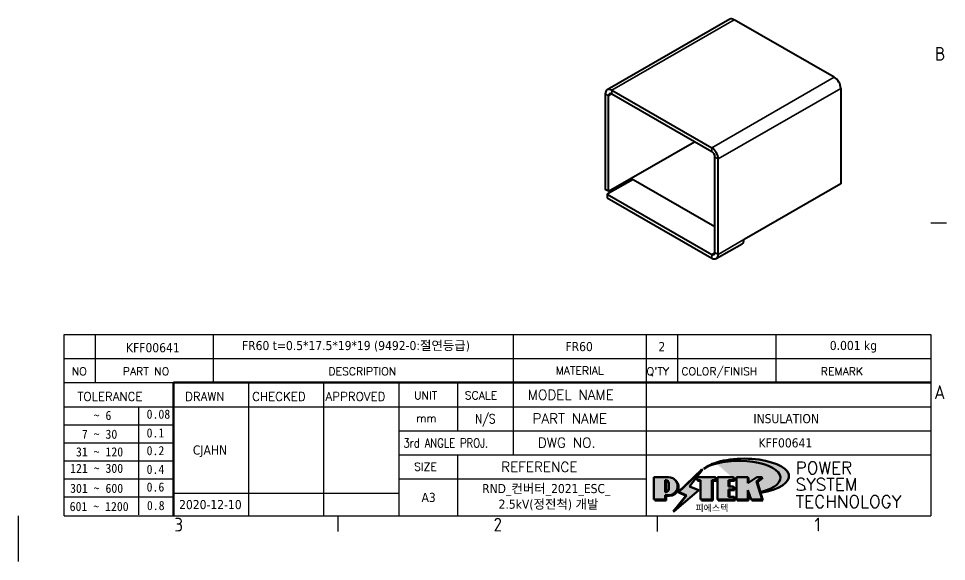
# Model space of a CAD drawing. Header units: millimetres. Extents: x 0 to 84, y 0 to 59.4.
# Drawn here: x 42 to 82.68, y 0 to 23.82 of the extents above; entities that cross this region are included whole.
import ezdxf
from ezdxf.enums import TextEntityAlignment as Align

# ---------------------------------------------------------------- set-up
doc = ezdxf.new("R2010")
doc.units = ezdxf.units.MM
doc.header["$LTSCALE"] = 0.2
doc.layers.get('0').update_dxf_attribs({"color": 3, "lineweight": 25})
for name, color, linetype, lineweight in [('가시적인 것(ISO)', 3, 'Continuous', 40), ('가시적인 좁은 것(ISO)', 3, 'Continuous', 35), ('경계(ISO)', 7, 'Continuous', 25), ('제목(ISO)', 5, 'Continuous', 50), ('해치(ISO)', 7, 'Continuous', 18)]:
    doc.layers.add(name, color=color, linetype=linetype, lineweight=lineweight)
doc.styles.add('HAN_291', font='')
doc.styles.add('HAN_370', font='', dxfattribs={"width": 2})
doc.styles.add('RC_284', font='ROMANC.shx')
doc.styles.add('RC_287', font='ROMANC.shx')
doc.styles.add('RC_292', font='ROMANC.shx')
doc.styles.add('ROMANT_294', font='romant.shx')
doc.styles.add('문자 텍스트_PSTEK_POSCO', font='isocp.shx')
doc.styles.add('텍스트 스타일198', font='tahoma.ttf')
doc.styles.add('텍스트 스타일333', font='ROMANC.shx', dxfattribs={"width": 0.800000011920929})
doc.styles.get('HAN_291').set_extended_font_data('GulimChe')
doc.styles.get('HAN_370').set_extended_font_data('GulimChe')

# ---------------------------------------------------------------- blocks, each defined once
blk = doc.blocks.new('경계 Default Border')
at = {"layer": '경계(ISO)'}
for p, q in [((410, 74.25000190734863), (413.4000015258789, 74.25000190734863)), ((280, 10), (280, 6.599999666213989)), ((350, 10), (350, 6.599999666213989))]:
    blk.add_line(p, q, dxfattribs=at)
at = {"layer": '경계(ISO)', "flags": 128}
blk.add_lwpolyline([(210, 0), (210, 10)], dxfattribs=at)
at = {"layer": '경계(ISO)', "color": 2, "char_height": 3.00000011920929, "attachment_point": 7, "style": '문자 텍스트_PSTEK_POSCO'}
for s, insert in [('B', (410.878270202895, 109.8463944559917)), ('A', (410.7144008173592, 35.61784856929444)), ('3', (244.1685395229535, 6.57139439638704)), ('2', (314.127739416884, 6.57139439638704)), ('1', (384.4860661041481, 6.59999988079071))]:
    blk.add_mtext(s, dxfattribs=dict(at, insert=insert))
blk = doc.blocks.new('제목 블록 PSTEK')
for color, points in [(252, [(317.2195697678507, 17.0593801673321), (322.0326348870767, 21.62682475217465), (322.2781991042243, 21.94392121864296), (317.0471853425802, 16.97985676345368), (318.7512090904202, 16.1899260703855), (316.0018030350395, 12.71868385740789), (316.3356552234328, 13.00206718743325), (318.9235935156908, 16.2694494742633)]), (5, [(321.6183518841322, 17.4193704504104), (319.5281351041078, 18.24969419629727), (322.4505835294948, 22.02344462252142), (317.2195697678507, 17.0593801673321), (318.9235935156908, 16.2694494742633), (316.1741874603099, 12.79820726128571)]), (1, [(324.4839107253602, 19.60711530335299), (325.2419748254881, 19.60711530335299), (325.2419748254881, 20.25857663940324), (321.2266040451076, 20.25857663940324), (321.2266040451076, 19.60711530335299), (321.9846681452406, 19.60711530335299), (321.9846681452406, 15.3430047401139), (324.4839107253602, 15.3430047401139)]), (252, [(321.9846681452406, 19.60711530335299), (321.4042753185749, 19.60711530335299), (321.4042753185749, 19.45905590879572), (321.9846681452406, 19.45905590879572)]), (252, [(324.6615819988275, 19.45905590879572), (325.4196460989604, 19.45905590879572), (325.4196460989604, 20.11051724484596), (325.2419748254881, 20.11051724484596), (325.2419748254881, 19.60711530335299), (324.4839107253602, 19.60711530335299), (324.4839107253602, 15.3430047401139), (322.1623394187076, 15.3430047401139), (322.1623394187076, 15.19494534555726), (324.6615819988275, 15.19494534555726)]), (1, [(329.2277337269622, 20.25857663940324), (325.65654113025, 20.25857663940324), (325.65654113025, 15.3430047401139), (329.3580259941756, 15.3430047401139), (329.3580259941756, 15.9944660761648), (328.1137701654877, 15.9944660761648), (328.1137701654877, 17.56360607323003), (329.2277337269622, 17.56360607323003), (329.2277337269622, 18.25543873810179), (328.1137701654877, 18.25543873810179), (328.1137701654877, 19.60711530335299), (329.2277337269622, 19.60711530335299)]), (252, [(328.2914414389548, 19.45905590879572), (329.4054050004294, 19.45905590879572), (329.4054050004294, 20.11051724484596), (329.2277337269622, 20.11051724484596), (329.2277337269622, 19.60711530335299), (328.1137701654877, 19.60711530335299), (328.1137701654877, 18.25543873810179), (328.2914414389548, 18.25543873810179)]), (1, [(332.3312149849806, 20.25857663940324), (329.8592894925411, 20.25857663940324), (329.8592894925411, 15.3430047401139), (332.3312149849806, 15.3430047401139), (332.3312149849806, 17.4318630164523), (333.0701931098801, 15.3430047401139), (335.4855464857051, 15.3430047401139), (334.2514536401189, 19.30614745124769), (335.4379594596742, 20.25857663940324), (334.3071782107978, 20.25857663940324), (332.3312149849806, 18.99741471888304)]), (252, [(332.5088862584528, 20.1105172448466), (332.3312149849806, 20.1105172448466), (332.3312149849806, 18.99741471888368), (332.5088862584528, 19.11081371413894)]), (252, [(335.6156307331414, 20.11051724484596), (335.2535118015555, 20.11051724484596), (334.2514536401189, 19.30614745124769), (335.4855464857051, 15.3430047401139), (333.1954852176545, 15.3430047401139), (333.2478643833523, 15.19494534555726), (335.6632177591723, 15.19494534555726), (334.4291249135862, 19.15808805669106)]), (252, [(328.2914414389548, 17.41554667867274), (329.4054050004294, 17.41554667867274), (329.4054050004294, 18.10737934354514), (329.2277337269622, 18.10737934354514), (329.2277337269622, 17.56360607323003), (328.1137701654877, 17.56360607323003), (328.1137701654877, 15.9944660761648), (328.2914414389548, 15.9944660761648)]), (252, [(332.5088862584528, 16.92964231796647), (332.3312149849806, 17.43186301645164), (332.3312149849806, 15.3430047401139), (330.0369607660135, 15.3430047401139), (330.0369607660135, 15.19494534555726), (332.5088862584528, 15.19494534555726)]), (252, [(329.5356972676428, 15.8464066816075), (329.3580259941756, 15.8464066816075), (329.3580259941756, 15.3430047401139), (325.8342124037171, 15.3430047401139), (325.8342124037171, 15.19494534555726), (329.5356972676428, 15.19494534555726)])]:
    blk.add_hatch(color=color).paths.add_polyline_path(points)
h = blk.add_hatch(color=1)
edge = h.paths.add_edge_path(flags=0)
edge.add_line((314.2242174273352, 19.60711530335299), (314.2242174273352, 17.00126995915134))
edge.add_line((314.2242174273352, 17.00126995915134), (314.3485873187598, 17.00126995915134))
edge.add_arc((314.3485873187598, 17.6527312952023), 0.6514613360509371, 270, 360)
edge.add_line((315.0000486548106, 17.6527312952023), (315.0000486548106, 18.95565396730211))
edge.add_arc((314.3485873187598, 18.95565396730212), 0.6514613360508712, 0, 90)
edge.add_line((314.3485873187598, 19.60711530335299), (314.2242174273352, 19.60711530335299))
edge = h.paths.add_edge_path()
edge.add_arc((314.9847713324306, 18.28938669179658), 1.969189947606664, 269.9999999999959, 450)
edge.add_line((314.9847713324306, 20.25857663940318), (311.7664314776902, 20.25857663940324))
edge.add_line((311.7664314776902, 20.25857663940324), (311.7664314776902, 15.3430047401139))
edge.add_line((311.7664314776902, 15.3430047401139), (314.2242174273352, 15.3430047401139))
edge.add_line((314.2242174273352, 15.3430047401139), (314.2242174273352, 16.32019674418991))
edge.add_line((314.2242174273352, 16.32019674418991), (314.9847713324307, 16.32019674418991))
h = blk.add_hatch(color=252)
edge = h.paths.add_edge_path()
edge.add_arc((314.9847713324309, 18.28938669179657), 1.969189947606666, 270, 406.8278729790604)
edge.add_arc((315.1624426058984, 18.1413272972396), 1.969189947606962, -90, 53.560984836317004, ccw=False)
edge.add_line((315.1624426058984, 16.17213734963263), (314.4018887008024, 16.17213734963263))
edge.add_line((314.4018887008024, 16.17213734963263), (314.4018887008024, 15.19494534555726))
edge.add_line((314.4018887008024, 15.19494534555726), (311.9441027511573, 15.19494534555726))
edge.add_line((311.9441027511573, 15.19494534555726), (311.9441027511573, 15.3430047401139))
edge.add_line((311.9441027511573, 15.3430047401139), (314.2242174273352, 15.3430047401139))
edge.add_line((314.2242174273352, 15.3430047401139), (314.2242174273352, 16.32019674418991))
edge.add_line((314.2242174273352, 16.32019674418991), (314.9847713324309, 16.32019674418991))
h = blk.add_hatch(color=252)
edge = h.paths.add_edge_path()
edge.add_line((314.4018887008024, 19.45905590879572), (314.5262585922315, 19.45905590879572))
edge.add_arc((314.5262585922314, 18.80759457274939), 0.6514613360463194, 60.4189348879147, 90.00000000000318, ccw=False)
edge.add_arc((314.3485873187602, 18.95565396730057), 0.6514613360524251, 39.96992292766206, 90.00000000009999)
edge.add_line((314.3485873187591, 19.60711530335307), (314.2242174273352, 19.60711530335298))
edge.add_line((314.2242174273352, 19.60711530335299), (314.2242174273352, 17.00126995915134))
edge.add_line((314.2242174273352, 17.00126995915134), (314.3485873187591, 17.00126995915134))
edge.add_arc((314.3485873187568, 17.652731295233), 0.6514613360816299, 270.0000000002, 274.6930825552478)
edge.add_line((314.4018887008024, 17.0034541317032), (314.4018887008024, 19.45905590879572))
at = {"layer": '해치(ISO)'}
h = blk.add_hatch(color=140, dxfattribs=at)
edge = h.paths.add_edge_path()
edge.add_ellipse((330.3660919371412, 20.15576403068321), major_axis=(9.100907360794343, 0), ratio=0.4069904968023172, start_angle=301.3098473703837, end_angle=507.7436900681698)
edge.add_ellipse((331.5340919371412, 20.4634168429492), major_axis=(-9.82350664112931, 0), ratio=0.3942600559756514, start_angle=111.51207141178469, end_angle=334.47025347086895, ccw=False)
edge.add_line((335.1363447531188, 16.8601935978785), (335.0955236905705, 16.99119398620872))
at = {"color": 180}
for p, q in [((182.475792979055, 11.79100474011392), (182.4757929790549, 51.56524660363496)), ((182.4757929790549, 51.56524660363496), (372.4757929537551, 51.56524660363496)), ((189.2651435055721, 51.56524660363496), (189.2651435055722, 41.00524660363494)), ((215.2152739891528, 41.00524660363494), (215.2152739891528, 51.56524660363496)), ((280.8758854511282, 51.56524660363496), (280.8758854511282, 41.00524660363494)), ((310.0881549537552, 51.56524660363496), (310.0881549537553, 41.00524660363494)), ((316.9044520275131, 51.56524660363496), (316.9044520275127, 41.00524660363494)), ((338.4566026226726, 51.56524660363496), (338.4566026226727, 41.00524660363494)), ((372.4757929537551, 51.56524660363496), (372.4757929537551, 11.79100474011389)), ((182.475792979055, 46.2852466036349), (372.4757929537551, 46.28524660363492)), ((182.475792979055, 41.00524660363493), (206.451475290024, 41.00524660363493)), ((222.9401812389276, 11.79100474011392), (222.9401812389276, 41.00524660363494)), ((239.4288871878316, 11.79100474011392), (239.4288871878316, 41.00524660363494)), ((255.9175931367356, 11.79100474011392), (255.9175931367356, 41.00524660363494)), ((268.6918866058747, 41.00524660363494), (268.6918866058747, 30.44524660363498)), ((280.8758854511282, 41.00524660363494), (280.8758854511282, 25.16524660363502)), ((310.088154953755, 41.00524660363494), (310.088154953755, 11.79100474011392)), ((182.475792979055, 35.72524660363497), (206.451475290024, 35.72524660363497)), ((198.8621818849491, 12.02524660363491), (198.8621818849491, 35.72524660363497)), ((206.451475290024, 35.72524660363497), (372.4757929537551, 35.72524660363497)), ((182.475792979055, 31.77524660363492), (206.451475290024, 31.77524660363492)), ((255.917593136736, 30.44524660363498), (372.4757929537552, 30.44524660363501)), ((182.475792979055, 27.82524660363487), (206.451475290024, 27.82524660363487)), ((255.9175931367359, 25.16524660363502), (372.4757929537552, 25.165246603635)), ((268.6918866058744, 25.16524660363502), (268.6918866058744, 11.79100474011392)), ((182.475792979055, 23.87524660363505), (206.451475290024, 23.87524660363505)), ((182.475792979055, 19.92524660363478), (206.451475290024, 19.92524660363478)), ((255.9175931367359, 19.88524660363481), (310.0881549537553, 19.88524660363481)), ((206.451475290024, 16.74100474011396), (255.9175931367359, 16.74100474011396)), ((182.475792979055, 15.97524660363496), (206.451475290024, 15.97524660363496)), ((182.475792979055, 11.79100474011392), (372.4757929537551, 11.79100474011389))]:
    blk.add_line(p, q, dxfattribs=at)
at = {"color": 7, "lineweight": 50}
for p, q in [((206.4514752900237, 11.79100474011392), (206.4514752900237, 41.00524660363494)), ((206.451475290024, 41.00524660363494), (372.4757929537551, 41.00524660363496))]:
    blk.add_line(p, q, dxfattribs=at)
at = {"color": 7}
for p, q in [((322.2781991042243, 21.94392121864296), (317.0471853425802, 16.97985676345368)), ((322.4505835294948, 22.02344462252142), (317.2195697678507, 17.0593801673321)), ((317.2195697678507, 17.0593801673321), (322.0326348870767, 21.62682475217465)), ((319.5281351041078, 18.24969419629727), (322.4505835294948, 22.02344462252142)), ((322.0326348870767, 21.62682475217465), (322.2781991042243, 21.94392121864296)), ((311.7664314776902, 20.25900474011391), (311.7664314776902, 15.34300474011391)), ((314.9847713324309, 20.25857663940324), (311.7664314776902, 20.25857663940324)), ((314.9847713324309, 20.25857663940324), (311.7664314776902, 20.25857663940324)), ((311.7664314776902, 20.25857663940324), (311.7664314776902, 15.3430047401139)), ((314.2242174273352, 17.00126995915134), (314.2242174273352, 19.60711530335299)), ((314.2242174273352, 19.60711530335299), (314.3485873187591, 19.60711530335299)), ((314.3485873187591, 19.60711530335299), (314.2242174273352, 19.60711530335299)), ((314.2242174273352, 19.60711530335299), (314.2242174273352, 17.00126995915134)), ((314.2242174273352, 17.00126995915134), (314.2242174273352, 19.60711530335299)), ((314.2242174273352, 19.60711530335299), (314.3485873187591, 19.60711530335299)), ((314.4018887008024, 19.45905590879572), (314.5262585922314, 19.45905590879572)), ((314.4018887008024, 17.0034541317032), (314.4018887008024, 19.45905590879572)), ((315.0000486548106, 18.95565396730275), (315.0000486548106, 17.65273129520161)), ((315.0000486548106, 18.95565396730275), (315.0000486548106, 17.65273129520161)), ((325.2419748254881, 20.25857663940324), (321.2266040451076, 20.25857663940324)), ((321.2266040451076, 20.25857663940324), (321.2266040451076, 19.60711530335299)), ((325.2419748254881, 20.25857663940324), (321.2266040451076, 20.25857663940324)), ((321.2266040451076, 20.25857663940324), (321.2266040451076, 19.60711530335299)), ((321.2266040451076, 19.60711530335299), (321.9846681452406, 19.60711530335299)), ((321.2266040451076, 19.60711530335299), (321.9846681452406, 19.60711530335299)), ((321.4042753185749, 19.60711530335299), (321.4042753185749, 19.45905590879572)), ((321.9846681452406, 19.60711530335299), (321.4042753185749, 19.60711530335299)), ((321.4042753185749, 19.45905590879572), (321.9846681452406, 19.45905590879572)), ((321.9846681452406, 19.60711530335299), (321.9846681452406, 15.3430047401139)), ((321.9846681452406, 19.45905590879572), (321.9846681452406, 19.60711530335299)), ((321.9846681452406, 19.60711530335299), (321.9846681452406, 15.3430047401139)), ((324.4839107253602, 19.60711530335299), (325.2419748254881, 19.60711530335299)), ((324.4839107253602, 15.3430047401139), (324.4839107253602, 19.60711530335299)), ((325.2419748254881, 19.60711530335299), (324.4839107253602, 19.60711530335299)), ((324.4839107253602, 19.60711530335299), (324.4839107253602, 15.3430047401139)), ((324.4839107253602, 19.60711530335299), (325.2419748254881, 19.60711530335299)), ((324.4839107253602, 15.3430047401139), (324.4839107253602, 19.60711530335299)), ((324.6615819988275, 19.45905590879572), (325.4196460989604, 19.45905590879572)), ((324.6615819988275, 15.19494534555726), (324.6615819988275, 19.45905590879572)), ((325.2419748254881, 19.60711530335299), (325.2419748254881, 20.25857663940324)), ((325.2419748254881, 19.60711530335299), (325.2419748254881, 20.25857663940324)), ((325.4196460989604, 20.11051724484596), (325.2419748254881, 20.11051724484596)), ((325.2419748254881, 20.11051724484596), (325.2419748254881, 19.60711530335299)), ((325.4196460989604, 19.45905590879572), (325.4196460989604, 20.11051724484596)), ((329.2277337269622, 20.25857663940324), (325.65654113025, 20.25857663940324)), ((325.65654113025, 20.25857663940324), (325.65654113025, 15.3430047401139)), ((325.65654113025, 20.25857663940324), (325.65654113025, 15.3430047401139)), ((329.2277337269622, 20.25857663940324), (325.65654113025, 20.25857663940324)), ((328.1137701654877, 18.25543873810179), (328.1137701654877, 19.60711530335299)), ((328.1137701654877, 19.60711530335299), (329.2277337269622, 19.60711530335299)), ((329.2277337269622, 19.60711530335299), (328.1137701654877, 19.60711530335299)), ((328.1137701654877, 19.60711530335299), (328.1137701654877, 18.25543873810179)), ((328.1137701654877, 18.25543873810179), (328.1137701654877, 19.60711530335299)), ((328.1137701654877, 19.60711530335299), (329.2277337269622, 19.60711530335299)), ((328.2914414389548, 18.25543873810179), (328.2914414389548, 19.45905590879572)), ((328.2914414389548, 19.45905590879572), (329.4054050004294, 19.45905590879572)), ((329.2277337269622, 19.60711530335299), (329.2277337269622, 20.25857663940324)), ((329.2277337269622, 19.60711530335299), (329.2277337269622, 20.25857663940324)), ((329.4054050004294, 20.11051724484596), (329.2277337269622, 20.11051724484596)), ((329.2277337269622, 20.11051724484596), (329.2277337269622, 19.60711530335299)), ((329.4054050004294, 19.45905590879572), (329.4054050004294, 20.11051724484596)), ((332.3312149849806, 20.25857663940324), (329.8592894925411, 20.25857663940324)), ((329.8592894925411, 20.25857663940324), (329.8592894925411, 15.3430047401139)), ((329.8592894925411, 20.25857663940324), (329.8592894925411, 15.3430047401139)), ((332.3312149849806, 20.25857663940324), (329.8592894925411, 20.25857663940324)), ((334.3071782107978, 20.25857663940324), (332.3312149849806, 18.99741471888304)), ((332.3312149849806, 18.99741471888304), (332.3312149849806, 20.25857663940324)), ((334.3071782107978, 20.25857663940324), (332.3312149849806, 18.99741471888304)), ((332.3312149849806, 18.99741471888304), (332.3312149849806, 20.25857663940324)), ((332.5088862584528, 20.1105172448466), (332.3312149849806, 20.1105172448466)), ((332.3312149849806, 20.1105172448466), (332.3312149849806, 18.99741471888368)), ((332.3312149849806, 18.99741471888368), (332.5088862584528, 19.11081371413894)), ((332.5088862584528, 19.11081371413894), (332.5088862584528, 20.1105172448466)), ((334.2514536401189, 19.30614745124769), (335.4379594596742, 20.25857663940324)), ((334.2514536401189, 19.30614745124769), (335.4379594596742, 20.25857663940324)), ((335.2535118015555, 20.11051724484596), (334.2514536401189, 19.30614745124769)), ((335.4855464857051, 15.3430047401139), (334.2514536401189, 19.30614745124769)), ((334.2514536401189, 19.30614745124769), (335.4855464857051, 15.3430047401139)), ((335.4855464857051, 15.3430047401139), (334.2514536401189, 19.30614745124769)), ((335.4379594596742, 20.25857663940324), (334.3071782107978, 20.25857663940324)), ((335.4379594596742, 20.25857663940324), (334.3071782107978, 20.25857663940324)), ((334.4291249135862, 19.15808805669104), (335.6156307331414, 20.11051724484596)), ((335.6632177591723, 15.19494534555726), (334.4291249135862, 19.15808805669104)), ((335.6156307331414, 20.11051724484596), (335.2535118015555, 20.11051724484596)), ((314.3485873187591, 17.00126995915134), (314.2242174273352, 17.00126995915134)), ((314.2242174273352, 17.00126995915134), (314.3485873187591, 17.00126995915134)), ((314.3485873187591, 17.00126995915134), (314.2242174273352, 17.00126995915134)), ((314.2242174273352, 16.32019674418991), (314.9847713324309, 16.32019674418991)), ((314.2242174273352, 15.3430047401139), (314.2242174273352, 16.32019674418991)), ((314.9847713324309, 16.32019674418991), (314.2242174273352, 16.32019674418991)), ((314.2242174273352, 16.32019674418991), (314.2242174273352, 15.3430047401139)), ((314.2242174273352, 16.32019674418991), (314.9847713324309, 16.32019674418991)), ((314.2242174273352, 15.3430047401139), (314.2242174273352, 16.32019674418991)), ((316.1741874603099, 12.79820726128571), (321.6183518841322, 17.4193704504104)), ((317.0471853425802, 16.97985676345368), (318.7512090904202, 16.1899260703855)), ((318.9235935156908, 16.2694494742633), (317.2195697678507, 17.0593801673321)), ((317.2195697678507, 17.0593801673321), (318.9235935156908, 16.2694494742633)), ((321.6183518841322, 17.4193704504104), (319.5281351041078, 18.24969419629727)), ((329.2277337269622, 18.25543873810179), (328.1137701654877, 18.25543873810179)), ((328.1137701654877, 18.25543873810179), (328.2914414389548, 18.25543873810179)), ((329.2277337269622, 18.25543873810179), (328.1137701654877, 18.25543873810179)), ((328.1137701654877, 17.56360607323003), (329.2277337269622, 17.56360607323003)), ((328.1137701654877, 15.9944660761648), (328.1137701654877, 17.56360607323003)), ((329.2277337269622, 17.56360607323003), (328.1137701654877, 17.56360607323003)), ((328.1137701654877, 17.56360607323003), (328.1137701654877, 15.9944660761648)), ((328.1137701654877, 17.56360607323003), (329.2277337269622, 17.56360607323003)), ((328.1137701654877, 15.9944660761648), (328.1137701654877, 17.56360607323003)), ((328.2914414389548, 15.9944660761648), (328.2914414389548, 17.41554667867274)), ((328.2914414389548, 17.41554667867274), (329.4054050004294, 17.41554667867274)), ((329.2277337269622, 17.56360607323003), (329.2277337269622, 18.25543873810179)), ((329.2277337269622, 17.56360607323003), (329.2277337269622, 18.25543873810179)), ((329.4054050004294, 18.10737934354514), (329.2277337269622, 18.10737934354514)), ((329.2277337269622, 18.10737934354514), (329.2277337269622, 17.56360607323003)), ((329.4054050004294, 17.41554667867274), (329.4054050004294, 18.10737934354514)), ((332.3312149849806, 17.4318630164523), (333.0701931098801, 15.3430047401139)), ((332.3312149849806, 15.3430047401139), (332.3312149849806, 17.4318630164523)), ((332.5088862584528, 16.92964231796647), (332.3312149849806, 17.43186301645164)), ((332.3312149849806, 17.43186301645164), (332.3312149849806, 15.3430047401139)), ((332.3312149849806, 17.4318630164523), (333.0701931098801, 15.3430047401139)), ((332.3312149849806, 15.3430047401139), (332.3312149849806, 17.4318630164523)), ((332.5088862584528, 15.19494534555726), (332.5088862584528, 16.92964231796647)), ((345.0447381189468, 17.50375595811051), (344.9867755289346, 17.689895936919)), ((311.7664314776902, 15.3430047401139), (314.2242174273352, 15.3430047401139)), ((311.7664314776902, 15.3430047401139), (314.2242174273352, 15.3430047401139)), ((314.2242174273352, 15.3430047401139), (311.9441027511573, 15.3430047401139)), ((311.9441027511573, 15.3430047401139), (311.9441027511573, 15.19494534555726)), ((311.9441027511573, 15.19494534555726), (314.4018887008024, 15.19494534555726)), ((314.4018887008024, 16.17213734963263), (315.162442605898, 16.17213734963263)), ((314.4018887008024, 15.19494534555726), (314.4018887008024, 16.17213734963263)), ((318.7512090904202, 16.1899260703855), (316.0018030350395, 12.71868385740789)), ((318.9235935156908, 16.2694494742633), (316.1741874603099, 12.79820726128571)), ((316.3356552234328, 13.00206718743325), (318.9235935156908, 16.2694494742633)), ((321.9846681452406, 15.3430047401139), (324.4839107253602, 15.3430047401139)), ((321.9846681452406, 15.3430047401139), (324.4839107253602, 15.3430047401139)), ((324.4839107253602, 15.3430047401139), (322.1623394187076, 15.3430047401139)), ((322.1623394187076, 15.3430047401139), (322.1623394187076, 15.19494534555726)), ((322.1623394187076, 15.19494534555726), (324.6615819988275, 15.19494534555726)), ((325.65654113025, 15.3430047401139), (329.3580259941756, 15.3430047401139)), ((325.65654113025, 15.3430047401139), (329.3580259941756, 15.3430047401139)), ((329.3580259941756, 15.3430047401139), (325.8342124037171, 15.3430047401139)), ((325.8342124037171, 15.3430047401139), (325.8342124037171, 15.19494534555726)), ((325.8342124037171, 15.19494534555726), (329.5356972676428, 15.19494534555726)), ((329.3580259941756, 15.9944660761648), (328.1137701654877, 15.9944660761648)), ((328.1137701654877, 15.9944660761648), (328.2914414389548, 15.9944660761648)), ((329.3580259941756, 15.9944660761648), (328.1137701654877, 15.9944660761648)), ((329.3580259941756, 15.3430047401139), (329.3580259941756, 15.9944660761648)), ((329.3580259941756, 15.3430047401139), (329.3580259941756, 15.9944660761648)), ((329.5356972676428, 15.8464066816075), (329.3580259941756, 15.8464066816075)), ((329.3580259941756, 15.8464066816075), (329.3580259941756, 15.3430047401139)), ((329.5356972676428, 15.19494534555726), (329.5356972676428, 15.8464066816075)), ((329.8592894925411, 15.3430047401139), (332.3312149849806, 15.3430047401139)), ((329.8592894925411, 15.3430047401139), (332.3312149849806, 15.3430047401139)), ((332.3312149849806, 15.3430047401139), (330.0369607660135, 15.3430047401139)), ((330.0369607660135, 15.3430047401139), (330.0369607660135, 15.19494534555726)), ((330.0369607660135, 15.19494534555726), (332.5088862584528, 15.19494534555726)), ((333.0701931098801, 15.3430047401139), (335.4855464857051, 15.3430047401139)), ((333.0701931098801, 15.3430047401139), (335.4855464857051, 15.3430047401139)), ((335.4855464857051, 15.3430047401139), (333.1954852176545, 15.3430047401139)), ((333.1954852176545, 15.3430047401139), (333.2478643833523, 15.19494534555726)), ((333.2478643833523, 15.19494534555726), (335.6632177591723, 15.19494534555726)), ((316.0018030350395, 12.71868385740789), (316.3356552234328, 13.00206718743325))]:
    blk.add_line(p, q, dxfattribs=at)
at = {"color": 5}
for p, q in [((322.4505835294948, 22.02344462252142), (317.2195697678507, 17.0593801673321)), ((319.5281351041078, 18.24969419629727), (322.4505835294948, 22.02344462252142)), ((316.1741874603099, 12.79820726128571), (321.6183518841322, 17.4193704504104)), ((317.2195697678507, 17.0593801673321), (318.9235935156908, 16.2694494742633)), ((321.6183518841322, 17.4193704504104), (319.5281351041078, 18.24969419629727)), ((318.9235935156908, 16.2694494742633), (316.1741874603099, 12.79820726128571))]:
    blk.add_line(p, q, dxfattribs=at)
at = {"color": 1}
for p, q in [((314.9847713324309, 20.25857663940324), (311.7664314776902, 20.25857663940324)), ((311.7664314776902, 20.25857663940324), (311.7664314776902, 15.3430047401139)), ((314.2242174273352, 17.00126995915134), (314.2242174273352, 19.60711530335299)), ((314.2242174273352, 19.60711530335299), (314.3485873187591, 19.60711530335299)), ((315.0000486548106, 18.95565396730275), (315.0000486548106, 17.65273129520161)), ((325.2419748254881, 20.25857663940324), (321.2266040451076, 20.25857663940324)), ((321.2266040451076, 20.25857663940324), (321.2266040451076, 19.60711530335299)), ((321.2266040451076, 19.60711530335299), (321.9846681452406, 19.60711530335299)), ((321.9846681452406, 19.60711530335299), (321.9846681452406, 15.3430047401139)), ((324.4839107253602, 19.60711530335299), (325.2419748254881, 19.60711530335299)), ((324.4839107253602, 15.3430047401139), (324.4839107253602, 19.60711530335299)), ((325.2419748254881, 19.60711530335299), (325.2419748254881, 20.25857663940324)), ((329.2277337269622, 20.25857663940324), (325.65654113025, 20.25857663940324)), ((325.65654113025, 20.25857663940324), (325.65654113025, 15.3430047401139)), ((328.1137701654877, 18.25543873810179), (328.1137701654877, 19.60711530335299)), ((328.1137701654877, 19.60711530335299), (329.2277337269622, 19.60711530335299)), ((329.2277337269622, 19.60711530335299), (329.2277337269622, 20.25857663940324)), ((332.3312149849806, 20.25857663940324), (329.8592894925411, 20.25857663940324)), ((329.8592894925411, 20.25857663940324), (329.8592894925411, 15.3430047401139)), ((334.3071782107978, 20.25857663940324), (332.3312149849806, 18.99741471888304)), ((332.3312149849806, 18.99741471888304), (332.3312149849806, 20.25857663940324)), ((334.2514536401189, 19.30614745124769), (335.4379594596742, 20.25857663940324)), ((335.4855464857051, 15.3430047401139), (334.2514536401189, 19.30614745124769)), ((335.4379594596742, 20.25857663940324), (334.3071782107978, 20.25857663940324)), ((314.3485873187591, 17.00126995915134), (314.2242174273352, 17.00126995915134)), ((314.2242174273352, 16.32019674418991), (314.9847713324309, 16.32019674418991)), ((314.2242174273352, 15.3430047401139), (314.2242174273352, 16.32019674418991)), ((329.2277337269622, 18.25543873810179), (328.1137701654877, 18.25543873810179)), ((328.1137701654877, 17.56360607323003), (329.2277337269622, 17.56360607323003)), ((328.1137701654877, 15.9944660761648), (328.1137701654877, 17.56360607323003)), ((329.2277337269622, 17.56360607323003), (329.2277337269622, 18.25543873810179)), ((332.3312149849806, 17.4318630164523), (333.0701931098801, 15.3430047401139)), ((332.3312149849806, 15.3430047401139), (332.3312149849806, 17.4318630164523)), ((311.7664314776902, 15.3430047401139), (314.2242174273352, 15.3430047401139)), ((321.9846681452406, 15.3430047401139), (324.4839107253602, 15.3430047401139)), ((325.65654113025, 15.3430047401139), (329.3580259941756, 15.3430047401139)), ((329.3580259941756, 15.9944660761648), (328.1137701654877, 15.9944660761648)), ((329.3580259941756, 15.3430047401139), (329.3580259941756, 15.9944660761648)), ((329.8592894925411, 15.3430047401139), (332.3312149849806, 15.3430047401139)), ((333.0701931098801, 15.3430047401139), (335.4855464857051, 15.3430047401139))]:
    blk.add_line(p, q, dxfattribs=at)
at = {"color": 7}
for centre, radius, start, end in [((314.3485873187598, 18.95565396730211), 0.6514613360508712, 0, 90), ((314.3485873187602, 18.95565396730057), 0.6514613360524251, 39.96992292766117, 90), ((314.3485873187598, 18.95565396730212), 0.6514613360508712, 0, 90), ((314.5262585922314, 18.80759457274939), 0.6514613360463193, 60.41893488791137, 90), ((314.9847713324309, 18.28938669179658), 1.969189947606665, 270, 90), ((314.9847713324309, 18.28938669179658), 1.969189947606665, 270, 90), ((314.9847713324307, 18.2893866917965), 1.969189947606594, 270, 46.82787297909833), ((315.1624426058984, 18.1413272972396), 1.969189947606961, 270, 53.56098483636067), ((314.3485873187597, 17.65273129520228), 0.6514613360509381, 270, 0), ((314.3485873187598, 17.6527312952023), 0.6514613360509381, 270, 0), ((314.3485873187568, 17.652731295233), 0.6514613360816299, 270, 274.6930825552478)]:
    blk.add_arc(centre, radius, start, end, dxfattribs=at)
at = {"color": 1}
for centre, radius, start, end in [((314.3485873187598, 18.95565396730211), 0.6514613360508712, 0, 90), ((314.9847713324309, 18.28938669179657), 1.969189947606665, 270, 90), ((314.3485873187598, 17.6527312952023), 0.6514613360509381, 270, 0)]:
    blk.add_arc(centre, radius, start, end, dxfattribs=at)
at = {"layer": '제목(ISO)', "lineweight": 18}
blk.add_line((182.475792979055, 35.72500474011393), (182.475792979055, 11.79100474011392), dxfattribs=at)
at = {"layer": '제목(ISO)'}
for p, q in [((322.2781991042243, 21.94392121864296), (317.0471853425802, 16.97985676345368)), ((322.4505835294948, 22.02344462252142), (317.2195697678507, 17.0593801673321)), ((317.2195697678507, 17.0593801673321), (322.0326348870767, 21.62682475217465)), ((319.5281351041078, 18.24969419629727), (322.4505835294948, 22.02344462252142)), ((322.0326348870767, 21.62682475217465), (322.2781991042243, 21.94392121864296)), ((314.9847713324306, 20.25857663940324), (311.7664314776902, 20.25857663940324)), ((311.7664314776902, 20.25857663940324), (311.7664314776902, 15.3430047401139)), ((314.2242174273352, 17.00126995915134), (314.2242174273352, 19.60711530335299)), ((314.2242174273352, 19.60711530335299), (314.3485873187598, 19.60711530335299)), ((314.3485873187591, 19.60711530335299), (314.2242174273352, 19.60711530335299)), ((314.2242174273352, 19.60711530335299), (314.2242174273352, 17.00126995915134)), ((314.4018887008024, 19.45905590879572), (314.5262585922314, 19.45905590879572)), ((314.4018887008024, 17.0034541317032), (314.4018887008024, 19.45905590879572)), ((315.0000486548106, 18.95565396730211), (315.0000486548106, 17.6527312952023)), ((325.2419748254881, 20.25857663940324), (321.2266040451076, 20.25857663940324)), ((321.2266040451076, 20.25857663940324), (321.2266040451076, 19.60711530335299)), ((321.2266040451076, 19.60711530335299), (321.9846681452406, 19.60711530335299)), ((321.9846681452406, 19.60711530335299), (321.4042753185749, 19.60711530335299)), ((321.4042753185749, 19.60711530335299), (321.4042753185749, 19.45905590879572)), ((321.4042753185749, 19.45905590879572), (321.9846681452406, 19.45905590879572)), ((321.9846681452406, 19.60711530335299), (321.9846681452406, 15.3430047401139)), ((321.9846681452406, 19.45905590879572), (321.9846681452406, 19.60711530335299)), ((324.4839107253602, 19.60711530335299), (325.2419748254881, 19.60711530335299)), ((324.4839107253602, 15.3430047401139), (324.4839107253602, 19.60711530335299)), ((325.2419748254881, 19.60711530335299), (324.4839107253602, 19.60711530335299)), ((324.4839107253602, 19.60711530335299), (324.4839107253602, 15.3430047401139)), ((324.6615819988275, 19.45905590879572), (325.4196460989604, 19.45905590879572)), ((324.6615819988275, 15.19494534555726), (324.6615819988275, 19.45905590879572)), ((325.2419748254881, 19.60711530335299), (325.2419748254881, 20.25857663940324)), ((325.4196460989604, 20.11051724484596), (325.2419748254881, 20.11051724484596)), ((325.2419748254881, 20.11051724484596), (325.2419748254881, 19.60711530335299)), ((325.4196460989604, 19.45905590879572), (325.4196460989604, 20.11051724484596)), ((329.2277337269622, 20.25857663940324), (325.65654113025, 20.25857663940324)), ((325.65654113025, 20.25857663940324), (325.65654113025, 15.3430047401139)), ((328.1137701654877, 18.25543873810179), (328.1137701654877, 19.60711530335299)), ((328.1137701654877, 19.60711530335299), (329.2277337269622, 19.60711530335299)), ((329.2277337269622, 19.60711530335299), (328.1137701654877, 19.60711530335299)), ((328.1137701654877, 19.60711530335299), (328.1137701654877, 18.25543873810179)), ((328.2914414389548, 19.45905590879572), (329.4054050004294, 19.45905590879572)), ((328.2914414389548, 18.25543873810179), (328.2914414389548, 19.45905590879572)), ((329.2277337269622, 19.60711530335299), (329.2277337269622, 20.25857663940324)), ((329.4054050004294, 20.11051724484596), (329.2277337269622, 20.11051724484596)), ((329.2277337269622, 20.11051724484596), (329.2277337269622, 19.60711530335299)), ((329.4054050004294, 19.45905590879572), (329.4054050004294, 20.11051724484596)), ((332.3312149849806, 20.25857663940324), (329.8592894925411, 20.25857663940324)), ((329.8592894925411, 20.25857663940324), (329.8592894925411, 15.3430047401139)), ((334.3071782107978, 20.25857663940324), (332.3312149849806, 18.99741471888304)), ((332.3312149849806, 18.99741471888304), (332.3312149849806, 20.25857663940324)), ((332.5088862584528, 20.1105172448466), (332.3312149849806, 20.1105172448466)), ((332.3312149849806, 20.1105172448466), (332.3312149849806, 18.99741471888368)), ((332.3312149849806, 18.99741471888368), (332.5088862584528, 19.11081371413894)), ((332.5088862584528, 19.11081371413894), (332.5088862584528, 20.1105172448466)), ((334.2514536401189, 19.30614745124769), (335.4379594596742, 20.25857663940324)), ((335.2535118015555, 20.11051724484596), (334.2514536401189, 19.30614745124769)), ((335.4855464857051, 15.3430047401139), (334.2514536401189, 19.30614745124769)), ((334.2514536401189, 19.30614745124769), (335.4855464857051, 15.3430047401139)), ((335.4379594596742, 20.25857663940324), (334.3071782107978, 20.25857663940324)), ((334.4291249135862, 19.15808805669106), (335.6156307331414, 20.11051724484596)), ((335.6632177591723, 15.19494534555726), (334.4291249135862, 19.15808805669106)), ((335.6156307331414, 20.11051724484596), (335.2535118015555, 20.11051724484596)), ((314.3485873187598, 17.00126995915134), (314.2242174273352, 17.00126995915134)), ((314.2242174273352, 17.00126995915134), (314.3485873187591, 17.00126995915134)), ((314.2242174273352, 15.3430047401139), (314.2242174273352, 16.32019674418991)), ((314.2242174273352, 16.32019674418991), (314.9847713324307, 16.32019674418991)), ((314.9847713324309, 16.32019674418991), (314.2242174273352, 16.32019674418991)), ((314.2242174273352, 16.32019674418991), (314.2242174273352, 15.3430047401139)), ((316.1741874603099, 12.79820726128571), (321.6183518841322, 17.4193704504104)), ((317.0471853425802, 16.97985676345368), (318.7512090904202, 16.1899260703855)), ((317.2195697678507, 17.0593801673321), (318.9235935156908, 16.2694494742633)), ((318.9235935156908, 16.2694494742633), (317.2195697678507, 17.0593801673321)), ((321.6183518841322, 17.4193704504104), (319.5281351041078, 18.24969419629727)), ((329.2277337269622, 18.25543873810179), (328.1137701654877, 18.25543873810179)), ((328.1137701654877, 18.25543873810179), (328.2914414389548, 18.25543873810179)), ((328.1137701654877, 15.9944660761648), (328.1137701654877, 17.56360607323003)), ((328.1137701654877, 17.56360607323003), (329.2277337269622, 17.56360607323003)), ((329.2277337269622, 17.56360607323003), (328.1137701654877, 17.56360607323003)), ((328.1137701654877, 17.56360607323003), (328.1137701654877, 15.9944660761648)), ((328.2914414389548, 17.41554667867274), (329.4054050004294, 17.41554667867274)), ((328.2914414389548, 15.9944660761648), (328.2914414389548, 17.41554667867274)), ((329.2277337269622, 17.56360607323003), (329.2277337269622, 18.25543873810179)), ((329.4054050004294, 18.10737934354514), (329.2277337269622, 18.10737934354514)), ((329.2277337269622, 18.10737934354514), (329.2277337269622, 17.56360607323003)), ((329.4054050004294, 17.41554667867274), (329.4054050004294, 18.10737934354514)), ((332.3312149849806, 15.3430047401139), (332.3312149849806, 17.4318630164523)), ((332.3312149849806, 17.4318630164523), (333.0701931098801, 15.3430047401139)), ((332.5088862584528, 16.92964231796647), (332.3312149849806, 17.43186301645164)), ((332.3312149849806, 17.43186301645164), (332.3312149849806, 15.3430047401139)), ((332.5088862584528, 15.19494534555726), (332.5088862584528, 16.92964231796647)), ((311.7664314776902, 15.3430047401139), (314.2242174273352, 15.3430047401139)), ((314.2242174273352, 15.3430047401139), (311.9441027511573, 15.3430047401139)), ((311.9441027511573, 15.3430047401139), (311.9441027511573, 15.19494534555726)), ((311.9441027511573, 15.19494534555726), (314.4018887008024, 15.19494534555726)), ((314.4018887008024, 15.19494534555726), (314.4018887008024, 16.17213734963263)), ((314.4018887008024, 16.17213734963263), (315.1624426058984, 16.17213734963263)), ((318.7512090904202, 16.1899260703855), (316.0018030350395, 12.71868385740789)), ((318.9235935156908, 16.2694494742633), (316.1741874603099, 12.79820726128571)), ((316.3356552234328, 13.00206718743325), (318.9235935156908, 16.2694494742633)), ((321.9846681452406, 15.3430047401139), (324.4839107253602, 15.3430047401139)), ((324.4839107253602, 15.3430047401139), (322.1623394187076, 15.3430047401139)), ((322.1623394187076, 15.3430047401139), (322.1623394187076, 15.19494534555726)), ((322.1623394187076, 15.19494534555726), (324.6615819988275, 15.19494534555726)), ((325.65654113025, 15.3430047401139), (329.3580259941756, 15.3430047401139)), ((329.3580259941756, 15.3430047401139), (325.8342124037171, 15.3430047401139)), ((325.8342124037171, 15.3430047401139), (325.8342124037171, 15.19494534555726)), ((325.8342124037171, 15.19494534555726), (329.5356972676428, 15.19494534555726)), ((329.3580259941756, 15.9944660761648), (328.1137701654877, 15.9944660761648)), ((328.1137701654877, 15.9944660761648), (328.2914414389548, 15.9944660761648)), ((329.3580259941756, 15.3430047401139), (329.3580259941756, 15.9944660761648)), ((329.5356972676428, 15.8464066816075), (329.3580259941756, 15.8464066816075)), ((329.3580259941756, 15.8464066816075), (329.3580259941756, 15.3430047401139)), ((329.5356972676428, 15.19494534555726), (329.5356972676428, 15.8464066816075)), ((329.8592894925411, 15.3430047401139), (332.3312149849806, 15.3430047401139)), ((332.3312149849806, 15.3430047401139), (330.0369607660135, 15.3430047401139)), ((330.0369607660135, 15.3430047401139), (330.0369607660135, 15.19494534555726)), ((330.0369607660135, 15.19494534555726), (332.5088862584528, 15.19494534555726)), ((333.0701931098801, 15.3430047401139), (335.4855464857051, 15.3430047401139)), ((335.4855464857051, 15.3430047401139), (333.1954852176545, 15.3430047401139)), ((333.1954852176545, 15.3430047401139), (333.2478643833523, 15.19494534555726)), ((333.2478643833523, 15.19494534555726), (335.6632177591723, 15.19494534555726)), ((316.0018030350395, 12.71868385740789), (316.3356552234328, 13.00206718743325))]:
    blk.add_line(p, q, dxfattribs=at)
at = {"layer": '제목(ISO)', "color": 4}
blk.add_line((335.1363447531188, 16.8601935978785), (335.0955236905705, 16.99119398620872), dxfattribs=at)
at = {"layer": '제목(ISO)'}
for centre, radius, start, end in [((314.3485873187598, 18.95565396730212), 0.6514613360508712, 0, 90), ((314.3485873187602, 18.95565396730057), 0.6514613360524251, 39.96992292766117, 90), ((314.5262585922314, 18.80759457274939), 0.6514613360463193, 60.41893488791137, 90), ((314.9847713324306, 18.28938669179658), 1.969189947606664, 46.82787297909431, 90), ((314.9847713324307, 18.2893866917965), 1.969189947606594, 270, 46.82787297909833), ((314.9847713324309, 18.28938669179657), 1.969189947606666, 270, 46.8278729790603), ((315.1624426058984, 18.1413272972396), 1.969189947606962, 270, 53.56098483631701), ((314.3485873187598, 17.6527312952023), 0.6514613360509371, 270, 0), ((314.3485873187568, 17.652731295233), 0.6514613360816299, 270, 274.6930825552478)]:
    blk.add_arc(centre, radius, start, end, dxfattribs=at)
at = {"layer": '제목(ISO)', "color": 4}
for centre, major_axis, ratio, start_param, end_param in [((331.5340919371412, 20.4634168429492), (9.82350664112931, 0), 0.3942600559756514, 5.087845455444478, 8.97919982663645), ((330.3660919371412, 20.15576403068321), (9.100907360794343, 0), 0.4069904968023172, 5.258848905294775, 8.861799147915196)]:
    blk.add_ellipse(centre, major_axis=major_axis, ratio=ratio, start_param=start_param, end_param=end_param, dxfattribs=at)
at = {"color": 2}
for s, height, style, p in [('NO', 1.742399930953979, 'RC_284', (184.135398793432, 42.62317362549192)), ('PART NO', 1.742399930953979, 'RC_284', (195.3359407378685, 42.62317362549192)), ('DESCRIPTION', 1.742399930953979, 'RC_284', (240.4025565652523, 42.62317362549192)), ("Q'TY", 1.742399930953979, 'RC_284', (310.1440786515383, 42.62317362549192)), ('COLOR/FINISH', 1.742399930953979, 'RC_284', (317.7725341324144, 42.62317362549192)), ('REMARK', 1.742399930953979, 'RC_284', (348.346649953877, 42.62317362549192)), (' TOLERANCE', 1.899999976158142, 'RC_287', (184.0872874387979, 37.00893196870329)), ('DRAWN', 1.899999976158142, 'RC_287', (208.9766620976279, 37.00893196870329)), ('CHECKED', 1.899999976158142, 'RC_287', (223.6856844514997, 37.00893196870329)), ('APPROVED', 1.899999976158142, 'RC_287', (239.7795453577791, 37.00893196870329)), ('UNIT', 1.742399930953979, 'RC_284', (259.1652673287452, 37.34317362549218)), ('SCALE', 1.742399930953979, 'RC_284', (270.2934779252897, 37.34317362549218)), ('MODEL NAME', 2.178000062704086, 'RC_292', (284.096330289083, 37.25462520371384)), ('    ~ 6', 2.000000029802322, 'HAN_291', (183.7721304966814, 32.8176515608431)), ('0.08', 2.000000029802322, 'HAN_291', (200.5467345600617, 33.09873600004101)), ('mm', 1.742399930953979, 'RC_284', (259.6505418159997, 32.3543089683787)), ('PART NAME', 2.178000062704086, 'RC_292', (285.1416959765849, 32.03045329421792)), ('  7 ~ 30', 2.000000029802322, 'HAN_291', (183.7721304966814, 28.70538114822415)), ('0.1', 2.000000029802322, 'HAN_291', (200.5467345600617, 28.98646558742206)), (' DWG NO.', 2.178000062704086, 'RC_292', (284.8124284083233, 26.75045329421772)), (' 31 ~ 120', 2.000000029802322, 'HAN_291', (183.7721304966814, 24.82628181916237)), ('0.2', 2.000000029802322, 'HAN_291', (200.5467345600617, 25.10736625836028)), ('121 ~ 300', 2.000000029802322, 'HAN_291', (183.7721304966814, 21.21401206133254)), ('0.4', 2.000000029802322, 'HAN_291', (200.5467345600617, 20.99509650053045)), ('SIZE', 1.742399930953979, 'RC_284', (259.1652673287452, 21.69497768947366)), ('REFERENCE', 2.178000062704086, 'RC_292', (278.2741065029841, 21.43214925458022)), ('301 ~ 600', 2.000000029802322, 'HAN_291', (183.7721304966814, 16.83491273227077)), ('0.6', 2.000000029802322, 'HAN_291', (200.5467345600617, 17.11599717146868)), ('601 ~ 1200', 2.000000029802322, 'HAN_291', (183.6802025156883, 12.84759660881125)), ('0.8', 2.000000029802322, 'HAN_291', (200.6097246063884, 13.05732192299702))]:
    blk.add_text(s, height=height, dxfattribs=dict(at, style=style)).set_placement(p)
at = {"color": 2, "style": 'RC_284'}
blk.add_text('MATERIAL', height=1.742399930953979, dxfattribs=at).set_placement((295.4820202024417, 43.64524660363492), align=Align.MIDDLE_CENTER)
at = {"color": 7, "style": '텍스트 스타일333', "width": 0.7999999523162842}
blk.add_text('N/S', height=2.000000029802322, dxfattribs=at).set_placement((274.7838860285014, 33.08524660363496), align=Align.MIDDLE_CENTER)
at = {"color": 2, "style": '텍스트 스타일333', "width": 0.7999999523162842}
blk.add_text('3rd ANGLE PROJ.', height=2.000000029802322, dxfattribs=at).set_placement((256.8430306642954, 26.76148381654429))
at = {"color": 7, "style": 'ROMANT_294'}
for s, p in [('POWER', (342.82727231297, 20.97115304607566)), ('SYSTEM', (342.82727231297, 17.3284636719184)), ('TECHNOLOGY', (342.82727231297, 13.57194088644453))]:
    blk.add_text(s, height=2.700000107288361, dxfattribs=at).set_placement(p)
at = {"color": 7, "insert": (320.8519732224835, 14.21236326823155), "char_height": 1.400000005960464, "attachment_point": 1, "line_spacing_factor": 0.3319999873638153, "style": 'HAN_370'}
blk.add_mtext('\\fHY견고딕|b0|i0;\\H1.4000;피에스텍', dxfattribs=at)
at = {"layer": '제목(ISO)', "color": 7, "style": '텍스트 스타일198'}
for tag, p in [('부품_번호_001', (196.0308024644432, 47.68071419841495)), ('설명_001', (221.4472730119389, 48.1538814053939)), ('재질_001', (292.3638200418054, 47.92591818687281)), ("3._Q'TY_001", (312.7327037528258, 47.90442725317898)), ('질량\\P3;_001', (350.3046145979153, 48.1643332325385)), ('제목_001', (333.5584662743366, 32.12134217035067)), ('부품_번호_001', (334.6900427176752, 26.80591818687283)), ('설계자_001', (210.6823963971569, 25.23312566343435)), ('프로젝트_001', (274.1013553075239, 16.78148811978295)), ('시트_크기_001', (260.807090429518, 14.83812566343425)), ('작성_날짜_001', (207.6723224966676, 13.26600473167383)), ('프로젝트_002', (277.7057745177354, 13.35760888113144))]:
    blk.add_attdef(tag, p, '', height=2.000000029802322, dxfattribs=at)
for tag, p in [('4._COLOR', (327.6805273250926, 48.92524660363493)), ('1._MODEL_NAME', (341.233897335037, 38.36524660363497)), ('점검자', (231.1845342133799, 26.23312567187446)), ('엔지니어링_승인자', (247.673240162284, 26.23312567187446)), ('점검_날짜', (231.1845342133799, 14.26600474011394)), ('엔지니어링_승인_날짜', (247.6732401622839, 14.26600474011394))]:
    blk.add_attdef(tag, text='', height=2.000000029802322, dxfattribs=at).set_placement(p, align=Align.MIDDLE_CENTER)

msp = doc.modelspace()

# ---------------------------------------------------------------- linework, layer by layer
at = {"layer": '가시적인 것(ISO)'}
for p, q in [((73.18064666577624, 23.78516033345615), (67.80663512875927, 20.69047290863395)), ((77.76432159376725, 21.240932383423), (73.38025955041002, 23.7655458089351)), ((78.04716430624191, 20.75103524796907), (78.04716430624191, 16.56519396877527)), ((67.72340530091837, 20.50671781969279), (67.72340530091837, 16.32087654049899)), ((67.8648266571557, 16.23943739774053), (67.8648266571557, 20.42527867693433)), ((68.00624801339305, 20.6708583841129), (72.3903100567503, 18.1462449586008)), ((68.00624801339305, 20.50734895914439), (72.3903100567503, 17.9827355336323)), ((67.8648266571557, 16.23943739774053), (71.64121141821943, 18.41411274982234)), ((72.53173141298761, 13.55194568671152), (72.53173141298761, 17.73778696590533)), ((72.67315276922494, 13.47050654395307), (72.67315276922494, 17.65634782314687)), ((68.93962896455908, 16.76001677194323), (67.80825811466077, 16.1085036298754)), ((68.93962896455908, 16.76001677194323), (72.53173141298761, 14.69146254587829)), ((67.8648266571557, 16.23943739774053), (67.72340530091837, 16.32087654049899)), ((78.04716430624191, 16.56519396877527), (73.807352046248, 14.12364846887607)), ((67.80825811466077, 16.1085036298754), (72.39031005675028, 13.46987540450147)), ((67.80825811466077, 16.1085036298754), (67.80825811466077, 15.94499420490689)), ((67.80825811466077, 15.94499420490689), (72.39031005675028, 13.30636597953296)), ((72.58992294138405, 13.28675145501191), (73.72129379128235, 13.93826459707974)), ((73.80452361912324, 14.12528987452027), (73.807352046248, 14.12691865737544)), ((73.80452361912324, 14.1220196860209), (73.80452361912324, 14.12528987452027)), ((73.807352046248, 14.12364846887607), (73.80452361912324, 14.12527725173124)), ((73.807352046248, 14.12691865737544), (73.807352046248, 14.12364846887607))]:
    msp.add_line(p, q, dxfattribs=at)
for centre, major_axis, ratio, start_param, end_param in [((73.38025955041, 23.43852695899808), (-0.1996128846337639, 0.3466333744580694), 0.5780931159158069, 5.499720852205069, 6.283185307179611), ((77.76432159376725, 20.91391353348598), (0.1996128846337416, -0.3466333744580827), 0.5780931159158103, 0.7873318718205775, 2.358128198615452), ((68.00624801339303, 20.34383953417588), (-0.1996128846337612, 0.3466333744580708), 0.5780931159158099, 5.499720852205026, 7.070517178999919), ((68.00624801339303, 20.34383953417588), (-0.099806442316881, 0.1733166872290351), 0.5780931159158104, 5.499720852205023, 7.070517178999916), ((72.39031005675028, 17.81922610866378), (-0.1996128846337827, 0.3466333744580584), 0.5780931159158103, 3.928924525409887, 5.4997208522048), ((72.39031005675028, 17.81922610866378), (-0.09980644231689116, 0.1733166872290288), 0.5780931159158103, 3.928924525409887, 5.499720852204749), ((73.52168090664858, 14.28489797153781), (0.1996128846337626, -0.346633374458071), 0.5780931159158103, 0, 0.7873318718203546), ((72.39031005675028, 13.63338482946998), (0.09980644231688147, -0.1733166872290359), 0.5780931159158104, 5.499720852205023, 7.070517178999905), ((72.39031005675028, 13.63338482946998), (0.199612884633762, -0.3466333744580701), 0.5780931159158104, 5.499720852205023, 7.070517178999922)]:
    msp.add_ellipse(centre, major_axis=major_axis, ratio=ratio, start_param=start_param, end_param=end_param, dxfattribs=at)
at = {"layer": '가시적인 좁은 것(ISO)'}
for p, q in [((73.38025955041002, 23.7655458089351), (68.00624801339305, 20.6708583841129)), ((72.3903100567503, 18.1462449586008), (77.76432159376725, 21.240932383423)), ((78.04716430624191, 20.75103524796907), (72.67315276922494, 17.65634782314687)), ((67.8648266571557, 20.42527867693433), (67.72340530091837, 20.50671781969279)), ((68.0067960090754, 20.50703338941862), (67.8648266571557, 20.42527867693433)), ((68.00624801339305, 20.6708583841129), (68.00624801339305, 20.50734895914439)), ((72.3903100567503, 17.9827355336323), (72.3903100567503, 18.1462449586008)), ((72.67315276922494, 17.65634782314687), (72.53173141298761, 17.73778696590533)), ((73.80452361912324, 14.1220196860209), (72.67315276922494, 13.47050654395307)), ((72.39031005675028, 13.46987540450147), (72.53173035537546, 13.55131393822165)), ((72.39031005675028, 13.30636597953296), (72.39031005675028, 13.46987540450147)), ((72.53173141298761, 13.55194568671152), (72.67315276922494, 13.47050654395307))]:
    msp.add_line(p, q, dxfattribs=at)

# ---------------------------------------------------------------- block references
at = {"xscale": 0.2, "yscale": 0.2, "zscale": 0.2}
msp.add_blockref('경계 Default Border', (0, 0), dxfattribs=at)
ref = msp.add_blockref('제목 블록 PSTEK', (7.504841409248968, -0.358200948022779), dxfattribs=dict(xscale=0.2, yscale=0.2, zscale=0.2))
ref.add_attrib('설계자_001', 'CJAHN', (49.64132068868035, 4.688424184664091), dxfattribs={"layer": '제목(ISO)', "color": 7, "height": 0.4000000059604645, "style": '텍스트 스타일198'})
ref.add_attrib('프로젝트_001', 'RND_컨버터_2021_ESC_', (62.32511247075375, 2.998096675933811), dxfattribs={"layer": '제목(ISO)', "color": 7, "height": 0.4000000059604645, "style": '텍스트 스타일198'})
ref.add_attrib('시트_크기_001', 'A3', (59.66625949515256, 2.609424184664072), dxfattribs={"layer": '제목(ISO)', "color": 7, "height": 0.4000000059604645, "style": '텍스트 스타일198'})
ref.add_attrib("3._Q'TY_001", '2', (70.05138215981415, 9.222684502613019), dxfattribs={"layer": '제목(ISO)', "color": 7, "height": 0.4000000059604645, "style": '텍스트 스타일198'})
ref.add_attrib('작성_날짜_001', '2020-12-10', (49.03930590858249, 2.294999998311988), dxfattribs={"layer": '제목(ISO)', "color": 7, "height": 0.4000000059604645, "style": '텍스트 스타일198'})
ref.add_attrib('재질_001', 'FR60', (65.97760541761006, 9.226982689351784), dxfattribs={"layer": '제목(ISO)', "color": 7, "height": 0.4000000059604645, "style": '텍스트 스타일198'})
ref.add_attrib('부품_번호_001', 'KFF00641', (74.44284995278399, 5.002982689351787), dxfattribs={"layer": '제목(ISO)', "color": 7, "height": 0.4000000059604645, "style": '텍스트 스타일198'})
ref.add_attrib('질량\\P3;_001', '0.001 kg', (77.56576432883203, 9.274665698484922), dxfattribs={"layer": '제목(ISO)', "color": 7, "height": 0.4000000059604645, "style": '텍스트 스타일198'})
ref.add_attrib('설명_001', 'FR60 t=0.5*17.5*19*19 (9492-0:절연등급)', (51.79429601163675, 9.272575333056002), dxfattribs={"layer": '제목(ISO)', "color": 7, "height": 0.4000000059604645, "style": '텍스트 스타일198'})
ref.add_attrib('부품_번호_001', 'KFF00641', (46.71100190213762, 9.177941891660215), dxfattribs={"layer": '제목(ISO)', "color": 7, "height": 0.4000000059604645, "style": '텍스트 스타일198'})
ref.add_attrib('제목_001', 'INSULATION', (74.21653466411631, 6.066067486047354), dxfattribs={"layer": '제목(ISO)', "color": 7, "height": 0.4000000059604645, "style": '텍스트 스타일198'})
ref.add_attrib('프로젝트_002', '2.5kV(정전척) 개발', (63.04599631279606, 2.313320828203509), dxfattribs={"layer": '제목(ISO)', "color": 7, "height": 0.4000000059604645, "style": '텍스트 스타일198'})

doc.saveas('drawing.dxf')
